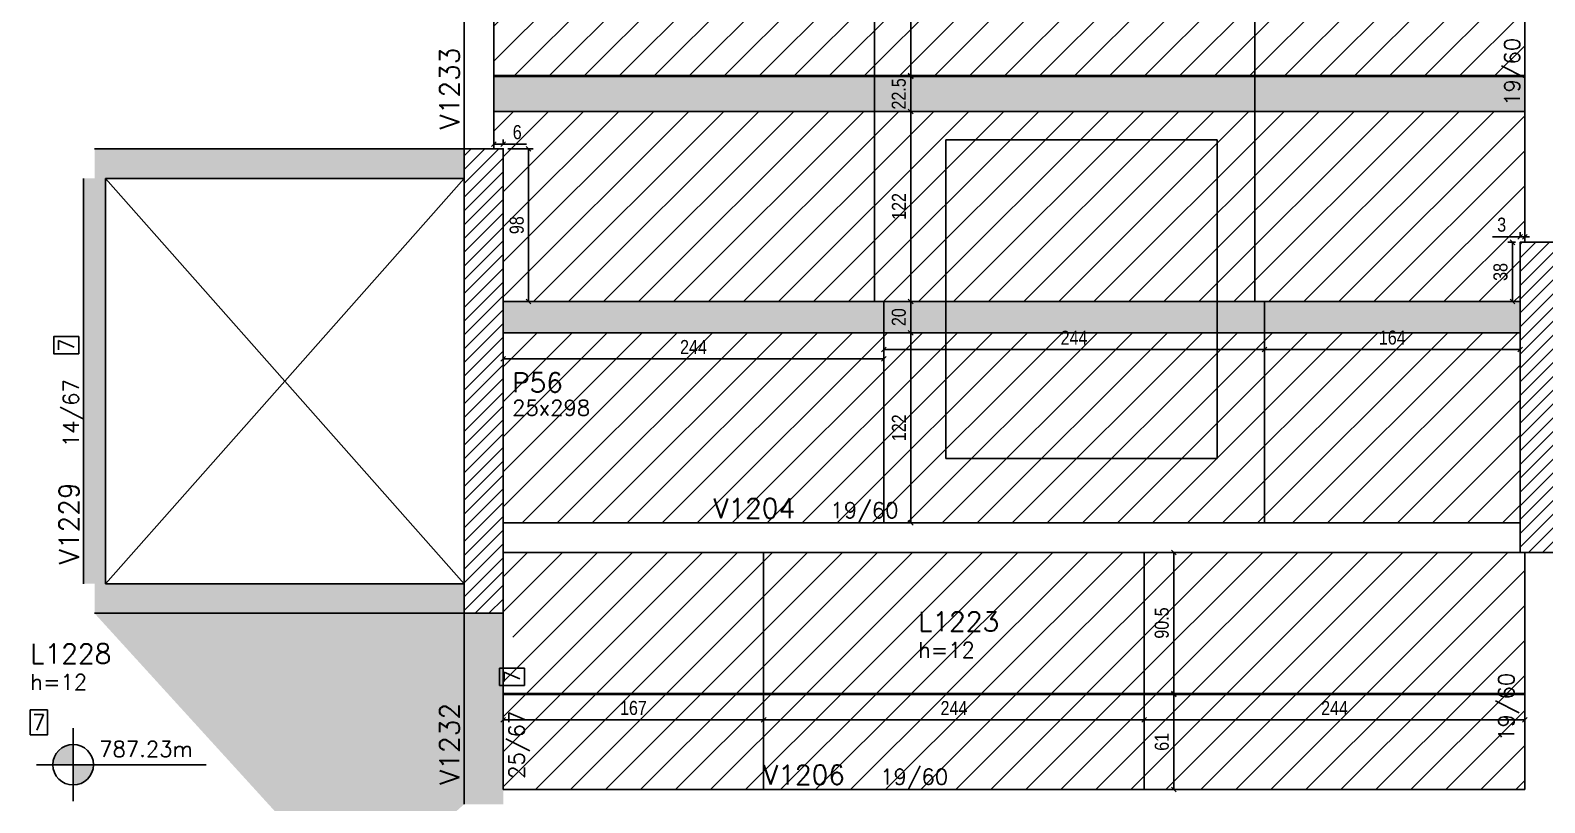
# Model space of a CAD drawing. Extents: x -3557 to 8661, y -614 to 3008.
# Drawn here: x -3525 to -2554, y 1001 to 1496 of the extents above; entities that cross this region are included whole.
import ezdxf
from ezdxf.enums import TextEntityAlignment as Align

# ---------------------------------------------------------------- set-up
doc = ezdxf.new("R2010")
doc.units = 0
for name, color, linetype in [('242', 12, 'Continuous'), ('COTA', 241, 'Continuous'), ('F-LAJES-DIM', 2, 'Continuous'), ('F-LAJES-NOME', 4, 'Continuous'), ('F-NÍVEL-PLANTA', 2, 'Continuous'), ('F-PILARES-DIM', 172, 'Continuous'), ('F-PILARES-HACH', 174, 'Continuous'), ('F-PILARES-NOME', 170, 'Continuous'), ('F-PILARES-S', 170, 'Continuous'), ('F-TEXTO', 6, 'Continuous'), ('F-VIGAS', 3, 'Continuous'), ('F-VIGAS-DIM', 2, 'Continuous'), ('F-VIGAS-NOME', 4, 'Continuous'), ('F-VÃO', 1, 'Continuous'), ('Painéis', 200, 'Continuous')]:
    doc.layers.add(name, color=color, linetype=linetype)
doc.layers.add('F-DESNIVEL-2', color=7, linetype='Continuous', true_color=0xffd1e8)
doc.layers.add('Hachura', color=251, linetype='Continuous', lineweight=9)
doc.styles.add('COTA TECNICA-50', font='techl___.ttf', dxfattribs={"height": 9})
doc.styles.add('MCP', font='romans.shx')
doc.dimstyles.new('COTA PAINEL-50', dxfattribs={"dimtxt": 9, "dimasz": 3, "dimexe": 3, "dimexo": 3, "dimgap": 3, "dimtad": 1, "dimdec": 1, "dimzin": 12, "dimdsep": 46, "dimtxsty": 'COTA TECNICA-50', "dimblk1": 'OBLIQUE', "dimblk2": 'OBLIQUE', "dimsah": 1, "dimcen": 0.9, "dimclrd": 4, "dimclre": 4, "dimclrt": 240, "dimadec": 1, "dimazin": 3, "dimtfac": 1, "dimtdec": 1, "dimtmove": 0, "dimatfit": 3, "dimfxl": 1, "dimtolj": 1, "dimtzin": 12, "dimarcsym": 0})
pattern_1 = [(45, (-2007.842, 515.9404), (-4.419417, 4.419417), [])]
pattern_2 = [(45, (-5954.732, 6.996), (-11.22532, 11.22532), [])]

# ---------------------------------------------------------------- blocks, each defined once
blk = doc.blocks.new('*U10')
at = {"layer": 'F-LAJES-DIM', "color": 1}
blk.add_lwpolyline([(0, 0), (11, 0), (11, 16), (0, 16)], close=True, dxfattribs=at)
at = {"layer": 'F-LAJES-DIM', "style": 'MCP'}
blk.add_attdef('DIM', text='', height=10, dxfattribs=at).set_placement((5.5, 8), align=Align.MIDDLE_CENTER)
blk = doc.blocks.new('*U14')
at = {"layer": 'F-VIGAS-DIM', "color": 1}
blk.add_lwpolyline([(0, 0), (11, 0), (11, 16), (0, 16)], close=True, dxfattribs=at)
at = {"layer": 'F-VIGAS-DIM', "style": 'MCP'}
blk.add_attdef('DIM', text='', height=10, dxfattribs=at).set_placement((5.5, 8), align=Align.MIDDLE_CENTER)
blk = doc.blocks.new('Nível - Planta')
at = {"layer": 'F-NÍVEL-PLANTA'}
h = blk.add_hatch(color=71, dxfattribs=at)
h.paths.add_polyline_path([(0, 0), (0, 0.26, 0.414214), (-0.26, 0)])
h.paths.add_polyline_path([(0.26, 0), (0, 0), (0, -0.26, 0.414214)])
for p, q in [((0, -0.469), (0, 0.469)), ((-0.469, 0), (1.704, 0))]:
    blk.add_line(p, q, dxfattribs=at)
blk.add_circle((0, 0), 0.26, dxfattribs=at)
at = {"layer": 'F-TEXTO', "color": 3, "style": 'MCP'}
blk.add_attdef('NÍVEL', (0.333, 0.102), '', height=0.2, dxfattribs=at)
blk = doc.blocks.new('_Oblique')
at = {"color": 0, "linetype": 'ByBlock', "lineweight": -2}
blk.add_line((-0.5, -0.5), (0.5, 0.5), dxfattribs=at)
blk = doc.blocks.new('*D118')
at = {"layer": 'COTA', "color": 4, "lineweight": -2, "transparency": 16777216}
for p, q in [((-3221.84, 1299.44), (-3221.84, 1282.71)), ((-2977.84, 1299.44), (-2977.84, 1282.71)), ((-3221.84, 1285.71), (-2977.84, 1285.71))]:
    blk.add_line(p, q, dxfattribs=at)
at = {"layer": 'Defpoints', "color": 0, "transparency": 16777216}
for p in [(-3221.84, 1302.44), (-2977.84, 1302.44), (-2977.84, 1285.71)]:
    blk.add_point(p, dxfattribs=at)
at = {"layer": 'COTA', "color": 4, "lineweight": -2, "transparency": 16777216, "xscale": 3, "yscale": 3, "zscale": 3, "rotation": 180}
blk.add_blockref('_Oblique', (-3221.84, 1285.71), dxfattribs=at)
at = {"layer": 'COTA', "color": 4, "lineweight": -2, "transparency": 16777216, "xscale": 3, "yscale": 3, "zscale": 3}
blk.add_blockref('_Oblique', (-2977.84, 1285.71), dxfattribs=at)
at = {"layer": 'COTA', "color": 240, "transparency": 16777216, "insert": (-3099.84, 1293.27), "char_height": 9, "attachment_point": 5, "style": 'COTA TECNICA-50'}
blk.add_mtext('\\A1;244', dxfattribs=at)
blk = doc.blocks.new('*D119')
at = {"layer": 'COTA', "color": 4, "lineweight": -2, "transparency": 16777216}
for p, q in [((-2977.84, 1299.44), (-2977.84, 1288.68)), ((-2977.84, 1291.68), (-2733.84, 1291.68)), ((-2733.84, 1299.44), (-2733.84, 1288.68))]:
    blk.add_line(p, q, dxfattribs=at)
at = {"layer": 'Defpoints', "color": 0, "transparency": 16777216}
for p in [(-2977.84, 1302.44), (-2733.84, 1302.44), (-2733.84, 1291.68)]:
    blk.add_point(p, dxfattribs=at)
at = {"layer": 'COTA', "color": 4, "lineweight": -2, "transparency": 16777216, "xscale": 3, "yscale": 3, "zscale": 3, "rotation": 180}
blk.add_blockref('_Oblique', (-2977.84, 1291.68), dxfattribs=at)
at = {"layer": 'COTA', "color": 4, "lineweight": -2, "transparency": 16777216, "xscale": 3, "yscale": 3, "zscale": 3}
blk.add_blockref('_Oblique', (-2733.84, 1291.68), dxfattribs=at)
at = {"layer": 'COTA', "color": 240, "transparency": 16777216, "insert": (-2855.84, 1299.25), "char_height": 9, "attachment_point": 5, "style": 'COTA TECNICA-50'}
blk.add_mtext('\\A1;244', dxfattribs=at)
blk = doc.blocks.new('*D120')
at = {"layer": 'COTA', "color": 4, "lineweight": -2, "transparency": 16777216}
for p, q in [((-2733.84, 1299.44), (-2733.84, 1288.68)), ((-2733.84, 1291.68), (-2569.84, 1291.68)), ((-2569.84, 1299.44), (-2569.84, 1288.68))]:
    blk.add_line(p, q, dxfattribs=at)
at = {"layer": 'Defpoints', "color": 0, "transparency": 16777216}
for p in [(-2733.84, 1302.44), (-2569.84, 1302.44), (-2569.84, 1291.68)]:
    blk.add_point(p, dxfattribs=at)
at = {"layer": 'COTA', "color": 4, "lineweight": -2, "transparency": 16777216, "xscale": 3, "yscale": 3, "zscale": 3, "rotation": 180}
blk.add_blockref('_Oblique', (-2733.84, 1291.68), dxfattribs=at)
at = {"layer": 'COTA', "color": 4, "lineweight": -2, "transparency": 16777216, "xscale": 3, "yscale": 3, "zscale": 3}
blk.add_blockref('_Oblique', (-2569.84, 1291.68), dxfattribs=at)
at = {"layer": 'COTA', "color": 240, "transparency": 16777216, "insert": (-2651.84, 1299.28), "char_height": 9, "attachment_point": 5, "style": 'COTA TECNICA-50'}
blk.add_mtext('\\A1;164', dxfattribs=at)
blk = doc.blocks.new('*D121')
at = {"layer": 'COTA', "color": 4, "lineweight": -2, "transparency": 16777216}
for p, q in [((-2974.84, 1302.44), (-2957.59, 1302.44)), ((-2960.59, 1180.44), (-2960.59, 1302.44)), ((-2974.84, 1180.44), (-2957.59, 1180.44))]:
    blk.add_line(p, q, dxfattribs=at)
at = {"layer": 'Defpoints', "color": 0, "transparency": 16777216}
for p in [(-2977.84, 1302.44), (-2960.59, 1302.44), (-2977.84, 1180.44)]:
    blk.add_point(p, dxfattribs=at)
at = {"layer": 'COTA', "color": 4, "lineweight": -2, "transparency": 16777216, "xscale": 3, "yscale": 3, "zscale": 3}
for p, rotation in [((-2960.59, 1302.44), 90), ((-2960.59, 1180.44), 270)]:
    blk.add_blockref('_Oblique', p, dxfattribs=dict(at, rotation=rotation))
at = {"layer": 'COTA', "color": 240, "transparency": 16777216, "insert": (-2968.14, 1241.44), "char_height": 9, "attachment_point": 5, "rotation": 90, "style": 'COTA TECNICA-50'}
blk.add_mtext('\\A1;122', dxfattribs=at)
blk = doc.blocks.new('*D122')
at = {"layer": 'COTA', "color": 4, "lineweight": -2, "transparency": 16777216}
for p, q in [((-2974.84, 1322.44), (-2957.59, 1322.44)), ((-2960.59, 1302.44), (-2960.59, 1322.44)), ((-2974.84, 1302.44), (-2957.59, 1302.44))]:
    blk.add_line(p, q, dxfattribs=at)
at = {"layer": 'Defpoints', "color": 0, "transparency": 16777216}
for p in [(-2977.84, 1322.44), (-2960.59, 1322.44), (-2977.84, 1302.44)]:
    blk.add_point(p, dxfattribs=at)
at = {"layer": 'COTA', "color": 4, "lineweight": -2, "transparency": 16777216, "xscale": 3, "yscale": 3, "zscale": 3}
for p, rotation in [((-2960.59, 1322.44), 90), ((-2960.59, 1302.44), 270)]:
    blk.add_blockref('_Oblique', p, dxfattribs=dict(at, rotation=rotation))
at = {"layer": 'COTA', "color": 240, "transparency": 16777216, "insert": (-2968.18, 1312.44), "char_height": 9, "attachment_point": 5, "rotation": 90, "style": 'COTA TECNICA-50'}
blk.add_mtext('\\A1;20', dxfattribs=at)
blk = doc.blocks.new('*D123')
at = {"layer": 'COTA', "color": 4, "lineweight": -2, "transparency": 16777216}
for p, q in [((-3218.84, 1420.44), (-3202.54, 1420.44)), ((-3205.54, 1322.44), (-3205.54, 1420.44)), ((-3218.84, 1322.44), (-3202.54, 1322.44))]:
    blk.add_line(p, q, dxfattribs=at)
at = {"layer": 'Defpoints', "color": 0, "transparency": 16777216}
for p in [(-3221.84, 1420.44), (-3205.54, 1420.44), (-3221.84, 1322.44)]:
    blk.add_point(p, dxfattribs=at)
at = {"layer": 'COTA', "color": 4, "lineweight": -2, "transparency": 16777216, "xscale": 3, "yscale": 3, "zscale": 3}
for p, rotation in [((-3205.54, 1420.44), 90), ((-3205.54, 1322.44), 270)]:
    blk.add_blockref('_Oblique', p, dxfattribs=dict(at, rotation=rotation))
at = {"layer": 'COTA', "color": 240, "transparency": 16777216, "insert": (-3213.14, 1371.44), "char_height": 9, "attachment_point": 5, "rotation": 90, "style": 'COTA TECNICA-50'}
blk.add_mtext('\\A1;98', dxfattribs=at)
blk = doc.blocks.new('*D124')
at = {"layer": 'COTA', "color": 4, "lineweight": -2, "transparency": 16777216}
for p, q in [((-3227.84, 1423.44), (-3227.84, 1426.49)), ((-3227.84, 1423.49), (-3221.84, 1423.49)), ((-3221.84, 1423.44), (-3221.84, 1426.49)), ((-3221.84, 1423.49), (-3206.84, 1423.49))]:
    blk.add_line(p, q, dxfattribs=at)
at = {"layer": 'Defpoints', "color": 0, "transparency": 16777216}
for p in [(-3227.84, 1420.44), (-3221.84, 1423.49), (-3221.84, 1420.44)]:
    blk.add_point(p, dxfattribs=at)
at = {"layer": 'COTA', "color": 4, "lineweight": -2, "transparency": 16777216, "xscale": 3, "yscale": 3, "zscale": 3, "rotation": 180}
blk.add_blockref('_Oblique', (-3227.84, 1423.49), dxfattribs=at)
at = {"layer": 'COTA', "color": 4, "lineweight": -2, "transparency": 16777216, "xscale": 3, "yscale": 3, "zscale": 3}
blk.add_blockref('_Oblique', (-3221.84, 1423.49), dxfattribs=at)
at = {"layer": 'COTA', "color": 240, "transparency": 16777216, "insert": (-3212.84, 1431.08), "char_height": 9, "attachment_point": 5, "style": 'COTA TECNICA-50'}
blk.add_mtext('\\A1;6', dxfattribs=at)
blk = doc.blocks.new('*D125')
at = {"layer": 'COTA', "color": 4, "lineweight": -2, "transparency": 16777216}
for p, q in [((-2572.84, 1360.44), (-2577.71, 1360.44)), ((-2574.71, 1322.44), (-2574.71, 1360.44)), ((-2572.84, 1322.44), (-2577.71, 1322.44))]:
    blk.add_line(p, q, dxfattribs=at)
at = {"layer": 'Defpoints', "color": 0, "transparency": 16777216}
for p in [(-2574.71, 1360.44), (-2569.84, 1360.44), (-2569.84, 1322.44)]:
    blk.add_point(p, dxfattribs=at)
at = {"layer": 'COTA', "color": 4, "lineweight": -2, "transparency": 16777216, "xscale": 3, "yscale": 3, "zscale": 3}
for p, rotation in [((-2574.71, 1360.44), 90), ((-2574.71, 1322.44), 270)]:
    blk.add_blockref('_Oblique', p, dxfattribs=dict(at, rotation=rotation))
at = {"layer": 'COTA', "color": 240, "transparency": 16777216, "insert": (-2582.43, 1341.44), "char_height": 9, "attachment_point": 5, "rotation": 90, "style": 'COTA TECNICA-50'}
blk.add_mtext('\\A1;38', dxfattribs=at)
blk = doc.blocks.new('*D126')
at = {"layer": 'COTA', "color": 4, "lineweight": -2, "transparency": 16777216}
for p, q in [((-2569.84, 1364.02), (-2587.54, 1364.02)), ((-2569.84, 1363.44), (-2569.84, 1367.02)), ((-2566.84, 1364.02), (-2569.84, 1364.02)), ((-2566.84, 1363.44), (-2566.84, 1367.02)), ((-2566.84, 1364.02), (-2563.84, 1364.02))]:
    blk.add_line(p, q, dxfattribs=at)
at = {"layer": 'Defpoints', "color": 0, "transparency": 16777216}
for p in [(-2569.84, 1364.02), (-2569.84, 1360.44), (-2566.84, 1360.44)]:
    blk.add_point(p, dxfattribs=at)
at = {"layer": 'COTA', "color": 4, "lineweight": -2, "transparency": 16777216, "xscale": 3, "yscale": 3, "zscale": 3}
blk.add_blockref('_Oblique', (-2569.84, 1364.02), dxfattribs=at)
at = {"layer": 'COTA', "color": 4, "lineweight": -2, "transparency": 16777216, "xscale": 3, "yscale": 3, "zscale": 3, "rotation": 180}
blk.add_blockref('_Oblique', (-2566.84, 1364.02), dxfattribs=at)
at = {"layer": 'COTA', "color": 240, "transparency": 16777216, "insert": (-2581.69, 1371.72), "char_height": 9, "attachment_point": 5, "style": 'COTA TECNICA-50'}
blk.add_mtext('\\A1;3', dxfattribs=at)
blk = doc.blocks.new('*D130')
at = {"layer": 'COTA', "color": 4, "lineweight": -2, "transparency": 16777216}
for p, q in [((-2980.84, 1444.44), (-2957.59, 1444.44)), ((-2960.59, 1322.44), (-2960.59, 1444.44)), ((-2980.84, 1322.44), (-2957.59, 1322.44))]:
    blk.add_line(p, q, dxfattribs=at)
at = {"layer": 'Defpoints', "color": 0, "transparency": 16777216}
for p in [(-2983.84, 1444.44), (-2960.59, 1444.44), (-2983.84, 1322.44)]:
    blk.add_point(p, dxfattribs=at)
at = {"layer": 'COTA', "color": 4, "lineweight": -2, "transparency": 16777216, "xscale": 3, "yscale": 3, "zscale": 3}
for p, rotation in [((-2960.59, 1444.44), 90), ((-2960.59, 1322.44), 270)]:
    blk.add_blockref('_Oblique', p, dxfattribs=dict(at, rotation=rotation))
at = {"layer": 'COTA', "color": 240, "transparency": 16777216, "insert": (-2968.14, 1383.44), "char_height": 9, "attachment_point": 5, "rotation": 90, "style": 'COTA TECNICA-50'}
blk.add_mtext('\\A1;122', dxfattribs=at)
blk = doc.blocks.new('*D131')
at = {"layer": 'COTA', "color": 4, "lineweight": -2, "transparency": 16777216}
for p, q in [((-2980.84, 1466.94), (-2957.59, 1466.94)), ((-2960.59, 1444.44), (-2960.59, 1466.94)), ((-2980.84, 1444.44), (-2957.59, 1444.44))]:
    blk.add_line(p, q, dxfattribs=at)
at = {"layer": 'Defpoints', "color": 0, "transparency": 16777216}
for p in [(-2983.84, 1466.94), (-2960.59, 1466.94), (-2983.84, 1444.44)]:
    blk.add_point(p, dxfattribs=at)
at = {"layer": 'COTA', "color": 4, "lineweight": -2, "transparency": 16777216, "xscale": 3, "yscale": 3, "zscale": 3}
for p, rotation in [((-2960.59, 1466.94), 90), ((-2960.59, 1444.44), 270)]:
    blk.add_blockref('_Oblique', p, dxfattribs=dict(at, rotation=rotation))
at = {"layer": 'COTA', "color": 240, "transparency": 16777216, "insert": (-2968.19, 1455.69), "char_height": 9, "attachment_point": 5, "rotation": 90, "style": 'COTA TECNICA-50'}
blk.add_mtext('\\A1;22.5', dxfattribs=at)
blk = doc.blocks.new('*D132')
at = {"layer": 'COTA', "color": 4, "lineweight": -2, "transparency": 16777216}
for p, q in [((-2980.84, 1589.44), (-2957.59, 1589.44)), ((-2960.59, 1467.44), (-2960.59, 1589.44)), ((-2980.84, 1467.44), (-2957.59, 1467.44))]:
    blk.add_line(p, q, dxfattribs=at)
at = {"layer": 'Defpoints', "color": 0, "transparency": 16777216}
for p in [(-2983.84, 1589.44), (-2960.59, 1589.44), (-2983.84, 1467.44)]:
    blk.add_point(p, dxfattribs=at)
at = {"layer": 'COTA', "color": 4, "lineweight": -2, "transparency": 16777216, "xscale": 3, "yscale": 3, "zscale": 3}
for p, rotation in [((-2960.59, 1589.44), 90), ((-2960.59, 1467.44), 270)]:
    blk.add_blockref('_Oblique', p, dxfattribs=dict(at, rotation=rotation))
at = {"layer": 'COTA', "color": 240, "transparency": 16777216, "insert": (-2968.14, 1528.44), "char_height": 9, "attachment_point": 5, "rotation": 90, "style": 'COTA TECNICA-50'}
blk.add_mtext('\\A1;122', dxfattribs=at)
blk = doc.blocks.new('*D135')
at = {"layer": 'COTA', "color": 4, "lineweight": -2, "transparency": 16777216}
for p, q in [((-3221.84, 1067.44), (-3221.84, 1051.07)), ((-3054.84, 1067.44), (-3054.84, 1051.07)), ((-3221.84, 1054.07), (-3054.84, 1054.07))]:
    blk.add_line(p, q, dxfattribs=at)
at = {"layer": 'Defpoints', "color": 0, "transparency": 16777216}
for p in [(-3221.84, 1070.44), (-3054.84, 1070.44), (-3054.84, 1054.07)]:
    blk.add_point(p, dxfattribs=at)
at = {"layer": 'COTA', "color": 4, "lineweight": -2, "transparency": 16777216, "xscale": 3, "yscale": 3, "zscale": 3, "rotation": 180}
blk.add_blockref('_Oblique', (-3221.84, 1054.07), dxfattribs=at)
at = {"layer": 'COTA', "color": 4, "lineweight": -2, "transparency": 16777216, "xscale": 3, "yscale": 3, "zscale": 3}
blk.add_blockref('_Oblique', (-3054.84, 1054.07), dxfattribs=at)
at = {"layer": 'COTA', "color": 240, "transparency": 16777216, "insert": (-3138.34, 1061.66), "char_height": 9, "attachment_point": 5, "style": 'COTA TECNICA-50'}
blk.add_mtext('\\A1;167', dxfattribs=at)
blk = doc.blocks.new('*D136')
at = {"layer": 'COTA', "color": 4, "lineweight": -2, "transparency": 16777216}
for p, q in [((-3054.84, 1067.44), (-3054.84, 1051.07)), ((-2810.84, 1067.44), (-2810.84, 1051.07)), ((-3054.84, 1054.07), (-2810.84, 1054.07))]:
    blk.add_line(p, q, dxfattribs=at)
at = {"layer": 'Defpoints', "color": 0, "transparency": 16777216}
for p in [(-3054.84, 1070.44), (-2810.84, 1070.44), (-2810.84, 1054.07)]:
    blk.add_point(p, dxfattribs=at)
at = {"layer": 'COTA', "color": 4, "lineweight": -2, "transparency": 16777216, "xscale": 3, "yscale": 3, "zscale": 3, "rotation": 180}
blk.add_blockref('_Oblique', (-3054.84, 1054.07), dxfattribs=at)
at = {"layer": 'COTA', "color": 4, "lineweight": -2, "transparency": 16777216, "xscale": 3, "yscale": 3, "zscale": 3}
blk.add_blockref('_Oblique', (-2810.84, 1054.07), dxfattribs=at)
at = {"layer": 'COTA', "color": 240, "transparency": 16777216, "insert": (-2932.84, 1061.64), "char_height": 9, "attachment_point": 5, "style": 'COTA TECNICA-50'}
blk.add_mtext('\\A1;244', dxfattribs=at)
blk = doc.blocks.new('*D137')
at = {"layer": 'COTA', "color": 4, "lineweight": -2, "transparency": 16777216}
for p, q in [((-2810.84, 1067.44), (-2810.84, 1051.07)), ((-2810.84, 1054.07), (-2566.84, 1054.07))]:
    blk.add_line(p, q, dxfattribs=at)
at = {"layer": 'Defpoints', "color": 0, "transparency": 16777216}
for p in [(-2810.84, 1070.44), (-2566.84, 1054.07), (-2566.84, 1054.07)]:
    blk.add_point(p, dxfattribs=at)
at = {"layer": 'COTA', "color": 4, "lineweight": -2, "transparency": 16777216, "xscale": 3, "yscale": 3, "zscale": 3, "rotation": 180}
blk.add_blockref('_Oblique', (-2810.84, 1054.07), dxfattribs=at)
at = {"layer": 'COTA', "color": 4, "lineweight": -2, "transparency": 16777216, "xscale": 3, "yscale": 3, "zscale": 3}
blk.add_blockref('_Oblique', (-2566.84, 1054.07), dxfattribs=at)
at = {"layer": 'COTA', "color": 240, "transparency": 16777216, "insert": (-2688.84, 1061.64), "char_height": 9, "attachment_point": 5, "style": 'COTA TECNICA-50'}
blk.add_mtext('\\A1;244', dxfattribs=at)
blk = doc.blocks.new('*D138')
at = {"layer": 'COTA', "color": 4, "lineweight": -2, "transparency": 16777216}
for p, q in [((-2807.84, 1070.44), (-2788.97, 1070.44)), ((-2791.97, 1009.44), (-2791.97, 1070.44)), ((-2807.84, 1009.44), (-2788.97, 1009.44))]:
    blk.add_line(p, q, dxfattribs=at)
at = {"layer": 'Defpoints', "color": 0, "transparency": 16777216}
for p in [(-2810.84, 1070.44), (-2791.97, 1070.44), (-2810.84, 1009.44)]:
    blk.add_point(p, dxfattribs=at)
at = {"layer": 'COTA', "color": 4, "lineweight": -2, "transparency": 16777216, "xscale": 3, "yscale": 3, "zscale": 3}
for p, rotation in [((-2791.97, 1070.44), 90), ((-2791.97, 1009.44), 270)]:
    blk.add_blockref('_Oblique', p, dxfattribs=dict(at, rotation=rotation))
at = {"layer": 'COTA', "color": 240, "transparency": 16777216, "insert": (-2799.56, 1039.94), "char_height": 9, "attachment_point": 5, "rotation": 90, "style": 'COTA TECNICA-50'}
blk.add_mtext('\\A1;61', dxfattribs=at)
blk = doc.blocks.new('*D139')
at = {"layer": 'COTA', "color": 4, "lineweight": -2, "transparency": 16777216}
for p, q in [((-2807.84, 1161.44), (-2788.97, 1161.44)), ((-2791.97, 1070.94), (-2791.97, 1161.44)), ((-2807.84, 1070.94), (-2788.97, 1070.94))]:
    blk.add_line(p, q, dxfattribs=at)
at = {"layer": 'Defpoints', "color": 0, "transparency": 16777216}
for p in [(-2810.84, 1161.44), (-2791.97, 1161.44), (-2810.84, 1070.94)]:
    blk.add_point(p, dxfattribs=at)
at = {"layer": 'COTA', "color": 4, "lineweight": -2, "transparency": 16777216, "xscale": 3, "yscale": 3, "zscale": 3}
for p, rotation in [((-2791.97, 1161.44), 90), ((-2791.97, 1070.94), 270)]:
    blk.add_blockref('_Oblique', p, dxfattribs=dict(at, rotation=rotation))
at = {"layer": 'COTA', "color": 240, "transparency": 16777216, "insert": (-2799.59, 1116.19), "char_height": 9, "attachment_point": 5, "rotation": 90, "style": 'COTA TECNICA-50'}
blk.add_mtext('\\A1;90.5', dxfattribs=at)

msp = doc.modelspace()

# ---------------------------------------------------------------- hatches: boundary and pattern name
at = {"layer": 'F-PILARES-HACH', "linetype": 'Continuous'}
h = msp.add_hatch(dxfattribs=at)
h.set_pattern_fill('ANSI31', color=256, scale=50, style=0)
h.set_pattern_definition(pattern_1)
h.paths.add_polyline_path([(-3246.84, 1122.44), (-3221.84, 1122.44), (-3221.84, 1420.44), (-3246.84, 1420.44)], flags=16)
h = msp.add_hatch(dxfattribs=at)
h.set_pattern_fill('ANSI31', color=256, scale=50, style=0)
h.set_pattern_definition(pattern_1)
h.paths.add_polyline_path([(-2569.84, 1161.44), (-2544.84, 1161.44), (-2544.84, 1360.44), (-2569.84, 1360.44)], flags=16)
at = {"layer": 'Hachura', "linetype": 'ByBlock'}
h = msp.add_hatch(dxfattribs=at)
h.set_pattern_fill('ANSI31', color=256, scale=5)
h.set_pattern_definition(pattern_2)
h.paths.add_polyline_path([(-2983.84, 1609.44), (-2983.84, 1731.44), (-3221.84, 1731.44), (-3227.84, 1731.44), (-3227.84, 1609.44)])
h.paths.add_polyline_path([(-3227.84, 1589.44), (-3227.84, 1467.44), (-2983.84, 1467.44), (-2983.84, 1589.44)])
h.paths.add_polyline_path([(-3227.84, 1444.44), (-3227.84, 1420.44), (-3221.84, 1420.44), (-3221.84, 1322.44), (-2983.84, 1322.44), (-2983.84, 1444.44)])
h.paths.add_polyline_path([(-3221.84, 1302.44), (-3221.84, 1180.44), (-2977.84, 1180.44), (-2977.84, 1302.44)])
h.paths.add_polyline_path([(-2977.84, 1302.44), (-2977.84, 1180.44), (-2733.84, 1180.44), (-2733.84, 1302.44)])
h.paths.add_polyline_path([(-2739.84, 1444.44), (-2983.84, 1444.44), (-2983.84, 1322.44), (-2739.84, 1322.44)])
h.paths.add_polyline_path([(-2739.84, 1589.44), (-2983.84, 1589.44), (-2983.84, 1467.44), (-2739.84, 1467.44)])
h.paths.add_polyline_path([(-2739.84, 1609.44), (-2739.84, 1731.44), (-2983.84, 1731.44), (-2983.84, 1609.44)])
h.paths.add_polyline_path([(-2739.84, 1731.44), (-2739.84, 1609.44), (-2566.84, 1609.44), (-2566.84, 1731.44), (-2569.84, 1731.44)])
h.paths.add_polyline_path([(-2566.84, 1467.44), (-2566.84, 1589.44), (-2739.84, 1589.44), (-2739.84, 1467.44)])
h.paths.add_polyline_path([(-2739.84, 1444.44), (-2739.84, 1322.44), (-2569.84, 1322.44), (-2569.84, 1360.44), (-2566.84, 1360.44), (-2566.84, 1444.44)])
h.paths.add_polyline_path([(-2569.84, 1180.44), (-2569.84, 1302.44), (-2733.84, 1302.44), (-2733.84, 1180.44)])
h = msp.add_hatch(color=256, dxfattribs=at)
h.dxf.hatch_style = 1
h.paths.add_polyline_path([(-2983.84, 1466.94), (-3227.84, 1466.94), (-3227.84, 1444.44), (-2983.84, 1444.44)])
h.paths.add_polyline_path([(-2739.84, 1466.94), (-2983.84, 1466.94), (-2983.84, 1444.44), (-2739.84, 1444.44)])
h.paths.add_polyline_path([(-2566.84, 1466.94), (-2739.84, 1466.94), (-2739.84, 1444.44), (-2566.84, 1444.44)])
h = msp.add_hatch(color=256, dxfattribs=at)
h.dxf.hatch_style = 1
h.paths.add_polyline_path([(-2977.84, 1322.44), (-3221.84, 1322.44), (-3221.84, 1302.44), (-2977.84, 1302.44)])
h.paths.add_polyline_path([(-2733.84, 1322.44), (-2977.84, 1322.44), (-2977.84, 1302.44), (-2733.84, 1302.44)])
h.paths.add_polyline_path([(-2569.84, 1322.44), (-2733.84, 1322.44), (-2733.84, 1302.44), (-2569.84, 1302.44)])
h = msp.add_hatch(dxfattribs=at)
h.set_pattern_fill('ANSI31', color=256, scale=5)
h.set_pattern_definition(pattern_2)
h.paths.add_polyline_path([(-3054.84, 1161.44), (-3221.84, 1161.44), (-3221.84, 1122.44), (-3221.84, 1107.17), (-3209.34, 1107.17), (-3209.34, 1096.17), (-3221.84, 1096.17), (-3221.84, 1070.94), (-3054.84, 1070.94)])
h.paths.add_polyline_path([(-3221.84, 1070.44), (-3221.84, 1009.44), (-3054.84, 1009.44), (-3054.84, 1070.44)])
h.paths.add_polyline_path([(-3054.84, 1070.44), (-3054.84, 1009.44), (-2810.84, 1009.44), (-2810.84, 1070.44)])
h.paths.add_polyline_path([(-2810.84, 1161.44), (-3054.84, 1161.44), (-3054.84, 1070.94), (-2810.84, 1070.94)])
h.paths.add_polyline_path([(-2810.84, 1161.44), (-2810.84, 1070.94), (-2566.84, 1070.94), (-2566.84, 1161.44), (-2569.84, 1161.44)])
h.paths.add_polyline_path([(-2810.84, 1070.44), (-2810.84, 1009.44), (-2566.84, 1009.44), (-2566.84, 1070.44)])

# ---------------------------------------------------------------- linework, layer by layer
at = {"layer": '242', "linetype": 'Continuous'}
for p, q in [((-3234.34, 1271.44), (-3234.34, 1271.44)), ((-2557.34, 1260.94), (-2557.34, 1260.94))]:
    msp.add_line(p, q, dxfattribs=at)
at = {"layer": 'COTA'}
msp.add_lwpolyline([(-2938, 1426.16), (-2764.15, 1426.16), (-2764.15, 1221.85), (-2938, 1221.85)], close=True, dxfattribs=at)
at = {"layer": 'F-DESNIVEL-2', "linetype": 'Continuous'}
for points in [[(-3483.84, 1401.44), (-3246.94, 1401.44), (-3246.94, 1420.44)], [(-3483.84, 1401.44), (-3246.94, 1420.44), (-3483.84, 1420.44)], [(-3483.84, 1401.44), (-3483.84, 1420.44), (-3483.84, 1401.44)], [(-3476.84, 1141.44), (-3476.84, 1401.44), (-3490.84, 1401.44)], [(-3476.84, 1141.44), (-3490.84, 1401.44), (-3490.84, 1141.44)], [(-3476.84, 1141.44), (-3490.84, 1141.44), (-3476.84, 1141.44)], [(-3483.84, 1122.44), (-3246.94, 1122.44), (-3246.94, 1141.44)], [(-3483.84, 1122.44), (-3246.94, 1141.44), (-3483.84, 1141.44)], [(-3483.84, 1122.44), (-3483.84, 1141.44), (-3483.84, 1122.44)], [(-3316.34, 938.44), (-3246.84, 1122.44), (-3483.84, 1122.44)], [(-3316.34, 938.44), (-3483.84, 1122.44), (-3316.34, 938.44)], [(-3316.34, 938.44), (-3246.84, 999.94), (-3246.84, 1122.44)], [(-3316.34, 938.44), (-3246.84, 1122.44), (-3316.34, 938.44)], [(-3221.84, 999.94), (-3221.84, 1122.34), (-3246.84, 1122.34)], [(-3221.84, 999.94), (-3246.84, 1122.34), (-3246.84, 999.94)]]:
    msp.add_solid(points, dxfattribs=at)
at = {"layer": 'F-PILARES-S', "linetype": 'Continuous'}
for points in [[(-3246.84, 1122.44), (-3221.84, 1122.44), (-3221.84, 1420.44), (-3246.84, 1420.44), (-3246.84, 1122.44)], [(-2569.84, 1161.44), (-2544.84, 1161.44), (-2544.84, 1360.44), (-2569.84, 1360.44), (-2569.84, 1161.44)]]:
    msp.add_lwpolyline(points, dxfattribs=at)
at = {"layer": 'F-VIGAS'}
for points in [[(-3246.84, 1731.44), (-3246.84, 1420.44)], [(-3227.84, 1420.44), (-3227.84, 1731.44)], [(-2566.84, 1731.44), (-2566.84, 1360.44)], [(-3246.84, 1420.44), (-3483.84, 1420.44)], [(-3490.84, 1401.44), (-3490.84, 1141.44)], [(-3476.84, 1401.44), (-3246.84, 1401.44)], [(-3476.84, 1141.44), (-3476.84, 1401.44)], [(-2569.84, 1180.44), (-3221.84, 1180.44)], [(-3221.84, 1161.44), (-2569.84, 1161.44)], [(-2566.84, 1161.44), (-2566.84, 1009.44)], [(-3246.84, 1141.44), (-3476.84, 1141.44)], [(-3483.84, 1122.44), (-3246.84, 1122.44)], [(-3246.84, 1122.44), (-3246.84, 999.94)], [(-3221.84, 1009.44), (-3221.84, 1122.44)], [(-2566.84, 1009.44), (-3221.84, 1009.44)]]:
    msp.add_lwpolyline(points, dxfattribs=at)
at = {"layer": 'F-VÃO'}
for p, q in [((-3476.84, 1141.44), (-3246.84, 1401.44)), ((-3476.84, 1401.44), (-3246.84, 1141.44))]:
    msp.add_line(p, q, dxfattribs=at)
at = {"layer": 'Painéis'}
for p, q in [((-2977.84, 1180.44), (-2977.84, 1322.44)), ((-2733.84, 1180.44), (-2733.84, 1322.44))]:
    msp.add_line(p, q, dxfattribs=at)
for points in [[(-2983.84, 1322.44), (-2983.84, 1731.44)], [(-2739.84, 1322.44), (-2739.84, 1731.44)], [(-3227.84, 1467.44), (-2566.84, 1467.44)], [(-3227.84, 1466.94), (-2566.84, 1466.94)], [(-3227.84, 1444.44), (-2566.84, 1444.44)], [(-2569.84, 1322.44), (-3221.84, 1322.44)], [(-2569.84, 1302.44), (-3221.84, 1302.44)], [(-3054.84, 1161.44), (-3054.84, 1009.44)], [(-2810.84, 1161.44), (-2810.84, 1009.44)], [(-3221.84, 1070.94), (-2566.84, 1070.94)], [(-3221.84, 1070.44), (-2566.84, 1070.44)]]:
    msp.add_lwpolyline(points, dxfattribs=at)

# ---------------------------------------------------------------- block references
at = {"layer": 'F-LAJES-DIM', "linetype": 'Continuous'}
msp.add_blockref('*U10', (-3525.02, 1044.41), dxfattribs=at).add_auto_attribs({'DIM': '7'})
at = {"layer": 'F-NÍVEL-PLANTA', "linetype": 'Continuous', "xscale": 50, "yscale": 50, "zscale": 50}
msp.add_blockref('Nível - Planta', (-3497.55, 1025.29), dxfattribs=at).add_auto_attribs({'NÍVEL': '787.23m'})
at = {"layer": 'F-VIGAS-DIM', "linetype": 'Continuous', "rotation": 90}
for p in [(-3493.97, 1288.94), (-3208.18, 1076.13)]:
    msp.add_blockref('*U14', p, dxfattribs=at).add_auto_attribs({'DIM': '7'})

# ---------------------------------------------------------------- texts
at = {"layer": 'F-LAJES-DIM', "linetype": 'Continuous', "style": 'MCP'}
for p in [(-2955.78, 1093.88), (-3525.02, 1073.31)]:
    msp.add_text('h=12', height=10, dxfattribs=at).set_placement(p)
at = {"layer": 'F-LAJES-NOME', "linetype": 'Continuous', "style": 'MCP'}
for s, p in [('L1223', (-2955.78, 1110.88)), ('L1228', (-3525.02, 1090.31))]:
    msp.add_text(s, height=12.5, dxfattribs=at).set_placement(p)
at = {"layer": 'F-PILARES-DIM', "linetype": 'Continuous', "style": 'MCP'}
msp.add_text('25x298', height=10, dxfattribs=at).set_placement((-3216.19, 1249.26))
at = {"layer": 'F-PILARES-NOME', "linetype": 'Continuous', "style": 'MCP'}
msp.add_text('P56', height=12.5, dxfattribs=at).set_placement((-3216.19, 1264.26))
at = {"layer": 'F-VIGAS-DIM', "linetype": 'Continuous', "style": 'MCP'}
for s, p in [('19/60', (-2569.97, 1447.94)), ('14/67', (-3493.97, 1228.94)), ('19/60', (-2573.71, 1040.49)), ('25/67', (-3208.18, 1016.13))]:
    msp.add_text(s, height=10, rotation=90, dxfattribs=at).set_placement(p)
for p in [(-3012.11, 1183.57), (-2980.19, 1012.57)]:
    msp.add_text('19/60', height=10, dxfattribs=at).set_placement(p)
at = {"layer": 'F-VIGAS-NOME', "linetype": 'Continuous', "style": 'MCP'}
for s, p in [('V1233', (-3249.97, 1432.94)), ('V1229', (-3493.97, 1153.94)), ('V1232', (-3249.97, 1012.44))]:
    msp.add_text(s, height=12.5, rotation=90, dxfattribs=at).set_placement(p)
for s, p in [('V1204', (-3087.11, 1183.57)), ('V1206', (-3055.19, 1012.57))]:
    msp.add_text(s, height=12.5, dxfattribs=at).set_placement(p)

# ---------------------------------------------------------------- dimensions: what is measured, and where the dimension line sits
at = {"layer": 'COTA'}
for base, p1, p2, picture, middle in [((-2960.59, 1589.44), (-2983.84, 1467.44), (-2983.84, 1589.44), '*D132', (-2968.14, 1528.44)), ((-2960.59, 1322.44), (-2977.84, 1302.44), (-2977.84, 1322.44), '*D122', (-2968.18, 1312.44))]:
    dim = msp.add_linear_dim(base=base, p1=p1, p2=p2, angle=90, dimstyle='COTA PAINEL-50', override={"dimtmove": 1}, dxfattribs=at)
    dim.commit()
    dim.dimension.update_dxf_attribs({"geometry": picture, "text_midpoint": middle})
dim = msp.add_linear_dim(base=(-2960.59, 1466.94), p1=(-2983.84, 1444.44), p2=(-2983.84, 1466.94), angle=90, dimstyle='COTA PAINEL-50', override={"dimtmove": 1}, dxfattribs=at)
dim.commit()
dim.dimension.update_dxf_attribs({"geometry": '*D131', "text_midpoint": (-2960.59, 1455.69), "dimtype": 160})
for base, p1, p2, picture, middle in [((-3221.84, 1423.49), (-3227.84, 1420.44), (-3221.84, 1420.44), '*D124', (-3212.84, 1431.08)), ((-2569.84, 1364.02), (-2566.84, 1360.44), (-2569.84, 1360.44), '*D126', (-2581.69, 1371.72)), ((-2977.84, 1285.71), (-3221.84, 1302.44), (-2977.84, 1302.44), '*D118', (-3099.84, 1293.27)), ((-3054.84, 1054.07), (-3221.84, 1070.44), (-3054.84, 1070.44), '*D135', (-3138.34, 1061.66))]:
    dim = msp.add_linear_dim(base=base, p1=p1, p2=p2, dimstyle='COTA PAINEL-50', dxfattribs=at)
    dim.commit()
    dim.dimension.update_dxf_attribs({"geometry": picture, "text_midpoint": middle})
for base, p1, p2, picture, middle in [((-2960.59, 1444.44), (-2983.84, 1322.44), (-2983.84, 1444.44), '*D130', (-2968.14, 1383.44)), ((-3205.54, 1420.44), (-3221.84, 1322.44), (-3221.84, 1420.44), '*D123', (-3213.14, 1371.44)), ((-2574.71, 1360.44), (-2569.84, 1322.44), (-2569.84, 1360.44), '*D125', (-2582.43, 1341.44)), ((-2960.59, 1302.44), (-2977.84, 1180.44), (-2977.84, 1302.44), '*D121', (-2968.14, 1241.44)), ((-2791.97, 1161.44), (-2810.84, 1070.94), (-2810.84, 1161.44), '*D139', (-2799.59, 1116.19)), ((-2791.97, 1070.44), (-2810.84, 1009.44), (-2810.84, 1070.44), '*D138', (-2799.56, 1039.94))]:
    dim = msp.add_linear_dim(base=base, p1=p1, p2=p2, angle=90, dimstyle='COTA PAINEL-50', dxfattribs=at)
    dim.commit()
    dim.dimension.update_dxf_attribs({"geometry": picture, "text_midpoint": middle})
for base, p1, p2, picture, middle in [((-2733.84, 1291.68), (-2977.84, 1302.44), (-2733.84, 1302.44), '*D119', (-2855.84, 1299.25)), ((-2569.84, 1291.68), (-2733.84, 1302.44), (-2569.84, 1302.44), '*D120', (-2651.84, 1299.28)), ((-2810.84, 1054.07), (-3054.84, 1070.44), (-2810.84, 1070.44), '*D136', (-2932.84, 1061.64)), ((-2566.84, 1054.07), (-2810.84, 1070.44), (-2566.84, 1054.07), '*D137', (-2688.84, 1061.64))]:
    dim = msp.add_linear_dim(base=base, p1=p1, p2=p2, dimstyle='COTA PAINEL-50', override={"dimtmove": 1}, dxfattribs=at)
    dim.commit()
    dim.dimension.update_dxf_attribs({"geometry": picture, "text_midpoint": middle})

doc.saveas('drawing.dxf')
